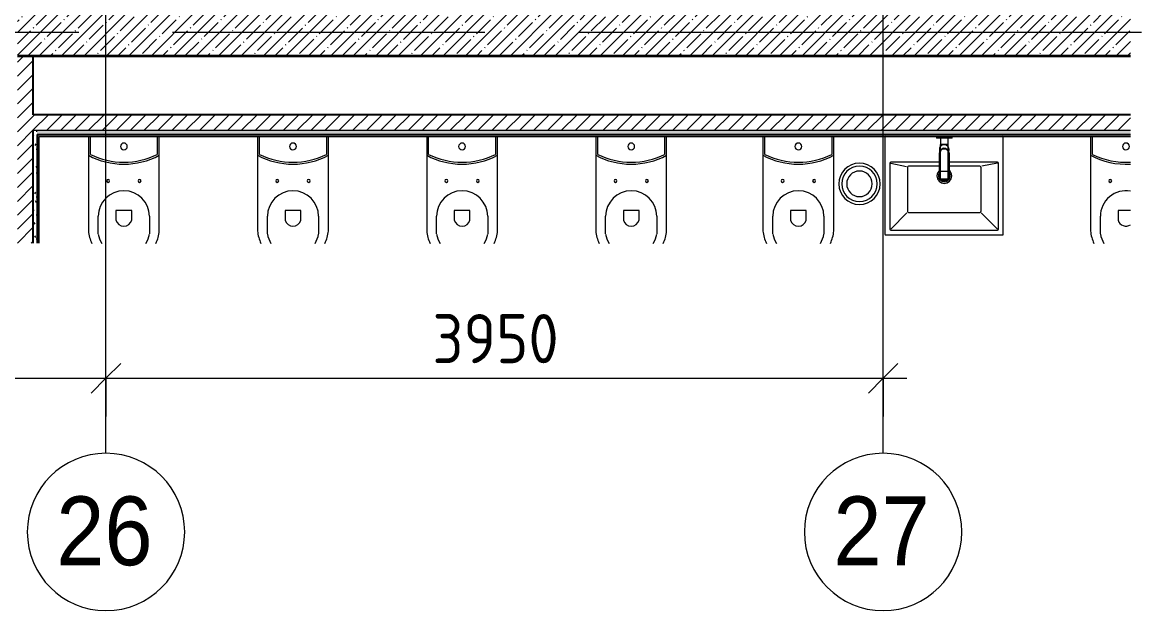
# Model space of a CAD drawing. Header units: millimetres. Extents: x 80461 to 154144, y -1987 to 15370.
# Drawn here: x 94235 to 99924, y 7559 to 10550 of the extents above; entities that cross this region are included whole.
import ezdxf

# ---------------------------------------------------------------- set-up
doc = ezdxf.new("R2010")
doc.units = ezdxf.units.MM
doc.linetypes.add('Осевая', pattern=[3175, 635, -476.25, 1587.5, -476.25])
for name, color, linetype, lineweight in [('0-1', 7, 'Continuous', 9), ('A-ANNO-DIMS', 7, 'Continuous', 9), ('A-ANNO-DIMS-100', 7, 'Continuous', 9), ('A-WALL', 7, 'Continuous', 9), ('I-WALL', 7, 'Continuous', 9), ('P-SANR-FIXT', 7, 'Continuous', 9), ('P-SANR-FIXT-1', 7, 'Continuous', 13), ('Оси', 7, 'Continuous', 9), ('Оси-1', 7, 'Continuous', 20), ('Оси-2', 7, 'Осевая', 9)]:
    doc.layers.add(name, color=color, linetype=linetype, lineweight=lineweight)
for name, color, linetype, lineweight, true_color in [('A-WALL-1', 7, 'Continuous', 25, 0x3c3c3c), ('A-WALL-2', 7, 'Continuous', 35, 0x3c3c3c), ('A-WALL-FNSH-2', 7, 'Continuous', 13, 0x3c3c3c)]:
    doc.layers.add(name, color=color, linetype=linetype, lineweight=lineweight, true_color=true_color)
doc.styles.add('Arial', font='arial.ttf', dxfattribs={"width": 0.9, "height": 350})
doc.styles.add('ISOCPEUR', font='isocpeur.ttf', dxfattribs={"width": 0.9, "height": 250})
doc.dimstyles.new('ISO-2_5_0_9К_БОЛЬШОЙ', dxfattribs={"dimscale": 304.8, "dimtxt": 248.995294, "dimasz": 0.492126, "dimexe": 0.393701, "dimexo": 0.984252, "dimgap": 0, "dimtad": 1, "dimdec": 0, "dimrnd": 10, "dimzin": 0, "dimdsep": 46, "dimtxsty": 'ISOCPEUR', "dimblk1": 'OBLIQUE', "dimblk2": 'OBLIQUE', "dimsah": 1, "dimcen": 0.09, "dimdle": 0.393701, "dimazin": 0, "dimtfac": 1, "dimtdec": 4, "dimtix": 1, "dimtmove": 0, "dimatfit": 3, "dimfxl": 1, "dimtvp": 1, "dimtolj": 1, "dimtzin": 0, "dimarcsym": 2})
pattern_1 = [(45, (0, 0), (-35.35534, 35.35534), [])]
pattern_2 = [(0, (0, 0), (121.92, 30.48), [10.058, -81.382, 10.058, -81.382, -487.68]), (0, (0, 0), (121.92, 30.48), [-182.88, 10.058, -172.822, 10.058, -81.382, -213.36]), (0, (0, 0), (121.92, 30.48), [-457.2, 10.058, -50.902, 10.058, -142.342]), (120, (45.72, 15.24), (-87.356454, 90.345817), [10.058, -81.382, 10.058, -81.382, -487.68]), (120, (45.72, 15.24), (-87.356454, 90.345817), [-182.88, 10.058, -172.822, 10.058, -81.382, -213.36]), (120, (45.72, 15.24), (-87.356454, 90.345817), [-457.2, 10.058, -50.902, 10.058, -142.342]), (240, (60.96, 76.2), (-34.563546, -120.825817), [10.058, -81.382, 10.058, -81.382, -487.68]), (240, (60.96, 76.2), (-34.563546, -120.825817), [-182.88, 10.058, -172.822, 10.058, -81.382, -213.36]), (240, (60.96, 76.2), (-34.563546, -120.825817), [-457.2, 10.058, -50.902, 10.058, -142.342])]

# ---------------------------------------------------------------- blocks, each defined once
blk = doc.blocks.new('WC Seat_2 with Cistern-Wall Based - SE22-33487382-План разверток пом_3_41_ Этаж 3')
at = {"layer": 'P-SANR-FIXT'}
for p, q in [((-55, 485.5), (-55, 100.5)), ((-5, 410.5), (-5, 500.5)), ((255, 500.5), (255, 410.5)), ((305, 100.5), (305, 485.5)), ((85, 430.5), (85, 380.5)), ((165, 380.5), (165, 430.5)), ((85, 380.5), (165, 380.5)), ((-55, 100.5), (-55, 5.5)), ((-45, 5.5), (-45, 95.6)), ((295, 95.6), (295, 5.5)), ((305, 5.5), (305, 100.5))]:
    blk.add_line(p, q, dxfattribs=at)
for centre, radius, start, end in [((125, 469.8), 180.7, 154.2388, 175.0209), ((125, 478.7), 131.8, 148.1968, 170.4727), ((125, 478.7), 131.8, 9.5273, 31.8032), ((125, 469.8), 180.7, 4.9791, 25.7612), ((125, 418.8), 41.7, 16.2602, 163.7398), ((125, 410.5), 130, 180, 360), ((45, 230.5), 7.5, 0, 180), ((45, 230.5), 7.5, 180, 360), ((205, 230.5), 7.5, 0, 180), ((205, 230.5), 7.5, 180, 360), ((125, -237), 382.5, 61.9275, 118.0725), ((125, -247), 382.5, 63.6122, 116.3878), ((125, 55.5), 17.5, 0, 180), ((125, 55.5), 17.5, 180, 360)]:
    blk.add_arc(centre, radius, start, end, dxfattribs=at)
blk = doc.blocks.new('WC Seat_2 with Cistern-Wall Based - SE21-33487045-План разверток пом_3_41_ Этаж 3')
at = {"layer": 'P-SANR-FIXT'}
for p, q in [((255, 500.5), (255, 410.5)), ((305, 100.5), (305, 485.5)), ((165, 380.5), (165, 430.5)), ((102.2, 380.5), (165, 380.5)), ((295, 95.6), (295, 5.5)), ((305, 5.5), (305, 100.5))]:
    blk.add_line(p, q, dxfattribs=at)
for centre, radius, start, end in [((125, 478.7), 131.8, 9.5273, 31.8032), ((125, 469.8), 180.7, 4.9791, 25.7612), ((125, 418.8), 41.7, 16.2602, 123.6045), ((125, 410.5), 130, 259.9003, 360), ((205, 230.5), 7.5, 0, 180), ((205, 230.5), 7.5, 180, 360), ((125, -237), 382.5, 61.9275, 93.4186), ((125, -247), 382.5, 63.6122, 93.418), ((125, 55.5), 17.5, 0, 180), ((125, 55.5), 17.5, 180, 360)]:
    blk.add_arc(centre, radius, start, end, dxfattribs=at)
blk = doc.blocks.new('сифон - Для раковины-30615598-План разверток пом_3_41_ Этаж 3')
at = {"layer": 'P-SANR-FIXT'}
for p, q in [((116.7, 26), (15, 26)), ((116.7, 26), (116.7, 20.9)), ((199.2, 40), (191.1, 40)), ((191.1, -40), (191.1, 40)), ((15, -26), (116.7, -26)), ((116.7, -19.7), (116.7, -26)), ((191.1, -40), (199.2, -40))]:
    blk.add_line(p, q, dxfattribs=at)
for start, end in [(45, 180), (180, 319.7584)]:
    blk.add_arc((0, 0), 30, start, end, dxfattribs=at)
at = {"layer": 'P-SANR-FIXT-1'}
for p, q in [((127.1, 20), (123.1, 20)), ((191.1, 20), (147.8, 20)), ((21.9, -20), (49, -20)), ((49, -20), (56, -20)), ((56, -20), (75, -20)), ((85.7, -20), (118.5, -20)), ((119.7, -20), (122.9, -20)), ((145.8, -20), (191.1, -20))]:
    blk.add_line(p, q, dxfattribs=at)
for radius, start, end in [(22.5, 133.7338, 180), (22.5, 180, 225.6765), (21.5, 136.1578, 180), (21.5, 180, 223.3802), (22.5, 67.2152, 113.0759), (21.5, 72, 108), (22.5, 241.9585, 297.7301), (21.5, 245.8675, 293.8296)]:
    blk.add_arc((0, 0), radius, start, end, dxfattribs=at)
blk = doc.blocks.new('раковина - 400 x 500mm-30615599-План разверток пом_3_41_ Этаж 3')
at = {"layer": 'P-SANR-FIXT'}
for p, q in [((-249.5, -5), (-249.5, -495)), ((352.5, -495), (352.5, -5)), ((-224.5, -135), (-224.5, -470)), ((32, -130), (-219.5, -130)), ((-219.5, -135), (-139.5, -151)), ((-134.5, -155), (-134.5, -380)), ((-126, -150), (-129.5, -150)), ((32.1, -150), (-126, -150)), ((322.5, -130), (72, -130)), ((233.5, -150), (72, -150)), ((238.5, -155), (238.5, -380)), ((322.5, -135), (242.8, -150.5)), ((327.5, -470), (327.5, -135)), ((-219.5, -470), (-137.6, -388.1)), ((-129.5, -385), (233.5, -385)), ((322.5, -470), (240.2, -387.7)), ((-244.5, -500), (347.5, -500)), ((-219.5, -475), (322.5, -475))]:
    blk.add_line(p, q, dxfattribs=at)
for centre, radius, start, end in [((-244.5, -5), 5, 91.1622, 180), ((347.5, -5), 5, 0, 88.8378), ((-219.5, -135), 5, 90, 180), ((-129.5, -155), 5, 90, 180), ((52.6, -199.9), 37.5, 124.8114, 180), ((52.6, -199.9), 37.5, 360, 57.1518), ((233.5, -155), 5, 0, 90), ((322.5, -135), 5, 0, 90), ((52.6, -199.9), 37.5, 180, 360), ((52.6, -199.9), 23, 161.6312, 180), ((52.6, -199.9), 23, 180, 198.741), ((52.6, -199.9), 23, 219.4751, 319.8471), ((52.6, -199.9), 23, 334.4204, 360), ((52.6, -199.9), 23, 360, 25.149), ((-129.5, -380), 5, 180, 270), ((233.5, -380), 5, 270, 360), ((-244.5, -495), 5, 180, 270), ((-219.5, -470), 5, 180, 270), ((322.5, -470), 5, 270, 0), ((347.5, -495), 5, 270, 0)]:
    blk.add_arc(centre, radius, start, end, dxfattribs=at)
blk = doc.blocks.new('смеситель для раковины - Default-30615600-План разверток пом_3_41_ Этаж 3')
at = {"layer": '0-1'}
for p, q in [((19.7, 151.6), (-19.8, 151.6)), ((-20.3, 110), (-20.4, 97.4)), ((19.8, 111.8), (-19.8, 111.8)), ((20.4, 97.4), (20.3, 110)), ((-22.8, 3), (-21.8, 15.6)), ((-20.7, 17.2), (-20.7, 16.7)), ((20.8, 16.7), (20.8, 17.2))]:
    blk.add_line(p, q, dxfattribs=at)
at = {"layer": '0-1', "flags": 128}
for points in [[(-19.8, 151.6), (-20, 151.6), (-20.2, 151.6), (-20.3, 151.5), (-20.4, 151.5), (-20.5, 151.4), (-20.6, 151.3), (-20.6, 151.2), (-20.7, 151.1), (-20.7, 151.1), (-20.7, 151), (-20.7, 151), (-20.8, 150.9), (-20.8, 150.6), (-20.8, 149.7), (-20.8, 148.7), (-20.8, 147.7), (-20.9, 146.7), (-20.9, 145.3), (-21.1, 93.2)], [(19.7, 151.6), (20, 151.6), (20.2, 151.6), (20.4, 151.5), (20.5, 151.4), (20.6, 151.3), (20.6, 151.3), (20.7, 151.2), (20.7, 151.1), (20.7, 151.1), (20.7, 151), (20.8, 151), (20.8, 150.9), (20.8, 150.6)], [(-21.8, 15.6), (-21.7, 19.7), (-21.6, 24.4), (-21.5, 30.8), (-21.4, 37.1), (-21.3, 49.4), (-21.2, 68.8), (-21.1, 88)], [(-18.9, 7.6), (-20, 10.3), (-20.8, 13.1), (-21.1, 18.6), (-21.1, 48.6), (-21.1, 93.2)], [(-19.8, 111.8), (-19.9, 111.8), (-20, 111.8), (-20.1, 111.8), (-20.1, 111.7), (-20.2, 111.7), (-20.3, 111.6), (-20.3, 111.5), (-20.3, 111.5), (-20.3, 111.4), (-20.3, 111.4), (-20.3, 111.4), (-20.3, 111.3), (-20.3, 111.2), (-20.3, 111), (-20.3, 110.8), (-20.3, 110.6), (-20.3, 110.3), (-20.3, 110)], [(12.1, -0.1), (14.4, 1.7), (18.1, 6.1), (20.4, 11.5), (21.2, 17.2), (21.2, 36.2), (21.1, 56), (21, 111.4)], [(19.8, 111.8), (19.9, 111.8), (20, 111.8), (20.1, 111.8), (20.2, 111.7), (20.2, 111.6), (20.3, 111.6), (20.3, 111.5), (20.3, 111.5), (20.3, 111.4), (20.3, 111.4), (20.3, 111.3), (20.3, 111.1), (20.3, 110.9), (20.3, 110.7), (20.3, 110.4), (20.3, 110)], [(21.8, 15.6), (22.1, 11.2), (22.8, 3)]]:
    blk.add_lwpolyline(points, dxfattribs=at)
at = {"layer": 'P-SANR-FIXT'}
for p, q in [((21, 151.6), (-21, 151.6)), ((-21, 151.6), (-21, -23)), ((-19.7, 144), (-19.8, 111.7)), ((19.8, 111.7), (19.7, 144)), ((21, -23), (21, 151.6)), ((-21, 19.9), (-20.8, 19.8)), ((-20.4, 22), (-20.8, 19.8)), ((19.4, 12.9), (20.4, 11.1)), ((20.8, 19.8), (20.4, 22)), ((21, 19.9), (20.8, 19.8)), ((20.9, 18.5), (20.8, 19.8)), ((20.9, 18.4), (21.1, 18.4)), ((22.5, 5), (22.9, 0.9)), ((-21, -23), (21, -23)), ((-0.6, -2.8), (0.6, -2.8))]:
    blk.add_line(p, q, dxfattribs=at)
at = {"layer": 'P-SANR-FIXT', "flags": 128}
for points in [[(-21.1, 16.9), (-21.1, 42.2), (-21, 67.6), (-20.8, 118.3), (-20.7, 143.7), (-20.7, 149.4), (-20.8, 150.2), (-20.9, 145.3), (-20.9, 138.9), (-21.1, 88.1)], [(-20.1, 88.1), (-20.1, 99.6), (-20, 111), (-20, 122.4), (-19.9, 133.8), (-19.9, 145.2)], [(19.9, 145.2), (19.9, 138.9), (19.9, 132.6), (20, 126.2), (20, 119.9), (20, 113.5), (20, 107.2), (20.1, 100.8), (20.1, 94.5), (20.1, 88.1)], [(21.1, 88.1), (20.9, 138.9), (20.9, 145.3), (20.8, 150.2), (20.7, 149.4), (20.7, 143.7), (20.8, 118.3), (21, 67.6), (21.1, 42.2), (21.1, 16.9)], [(-21.1, 18.6), (-21.1, 18.6), (-21.1, 18.6), (-21, 18.6), (-21, 18.6), (-21, 18.5), (-20.9, 18.5), (-20.9, 18.5)], [(-21.1, 18.4), (-21.1, 18), (-21.1, 17.6), (-21.1, 17.2), (-21.1, 16.8), (-21.1, 16.4)], [(-20.8, 19.8), (-20.9, 19.2), (-20.9, 18.5)], [(-15.9, 4.1), (-13.1, 1.6), (-9.8, -0.4), (-6.1, -1.8), (-2.1, -2.5), (2.1, -2.5), (6.1, -1.8), (9.8, -0.4), (11.1, 0.4)], [(11.5, 0.5), (13.1, 1.6), (15.9, 4.1)], [(21.1, 16.4), (21.1, 16.8), (21.1, 17.2), (21.1, 17.6), (21.1, 18), (21.1, 18.4)], [(22.9, 0.9), (22.7, 3.2), (22.5, 5.6), (22.3, 7.9), (22.1, 10.8), (21.8, 15.2)], [(0.6, -3.9), (0.3, -3.9), (0.1, -3.9), (-0.1, -3.9), (-0.3, -3.9), (-0.6, -3.9)]]:
    blk.add_lwpolyline(points, dxfattribs=at)
at = {"layer": 'P-SANR-FIXT'}
for centre, major_axis, ratio, start_param, end_param in [((-19.8, 109.7), (-0.5, 0.002), 0.095846, 0.017294, 1.571164), ((19.8, 109.7), (0.5, 0.002), 0.095848, 4.711795, 6.265892), ((0, 17.2), (20.8, 0), 0.98634, 3.038054, 3.141593), ((0, 17.2), (20.8, 0), 0.98634, 3.141593, 3.441377), ((0, 16.7), (20.8, 0), 0.98634, 3.141593, 3.372062), ((0, 16.7), (20.7, 0), 0.98634, 3.571127, 3.769911), ((0, 17.2), (20.8, 0), 0.98634, 3.613983, 5.358408), ((0, 16.7), (20.7, 0), 0.98634, 3.994763, 4.083653), ((0, 16.7), (20.8, 0), 0.98634, 5.376246, 5.846752), ((0, 17.2), (20.8, 0), 0.98634, 5.499139, 5.804813), ((0, 17.2), (-20.8, 0), 0.98634, 2.844685, 3.141593), ((0, 16.7), (20.8, 0), 0.98634, 6.052716, 6.283185), ((0, 17.2), (20.8, 0), 0.98634, 0, 0.103539), ((0, 16.7), (20.7, 0), 0.98634, 4.276566, 4.807479), ((0, 16.7), (20.8, 0), 0.98634, 4.9338, 5.10736)]:
    blk.add_ellipse(centre, major_axis=major_axis, ratio=ratio, start_param=start_param, end_param=end_param, dxfattribs=at)
for points, knots in [([(-19.9, 145.2), (-19.9, 146), (-19.9, 147.4), (-19.8, 149.3), (-19.8, 150.7), (-19.8, 151.5), (-19.8, 151.6), (-19.8, 151.6)], [0, 0, 0, 0, 0.1, 0.2, 0.3, 0.4, 0.4725859, 0.4725859, 0.4725859, 0.4725859]), ([(-19.8, 151.6), (-19.7, 151.6), (-19.7, 151.6), (-19.7, 151.2), (-19.7, 150), (-19.7, 148.3), (-19.7, 146.2), (-19.7, 144.8), (-19.7, 144)], [0.4728347, 0.4728347, 0.4728347, 0.4728347, 0.5, 0.6, 0.7, 0.8, 0.9, 1, 1, 1, 1]), ([(19.7, 144), (19.7, 144.8), (19.7, 146.2), (19.7, 148.3), (19.7, 150), (19.7, 151.2), (19.7, 151.6), (19.7, 151.6), (19.7, 151.6)], [0, 0, 0, 0, 0.1, 0.2, 0.3, 0.4, 0.5, 0.5274121, 0.5274121, 0.5274121, 0.5274121]), ([(19.7, 151.6), (19.8, 151.6), (19.8, 151.5), (19.8, 150.7), (19.8, 149.3), (19.9, 147.4), (19.9, 146), (19.9, 145.2)], [0.5275209, 0.5275209, 0.5275209, 0.5275209, 0.6, 0.7, 0.8, 0.9, 1, 1, 1, 1]), ([(-21.1, 88.1), (-21.1, 85.7), (-21.1, 82.2), (-21.1, 77.5), (-21.2, 73.9), (-21.2, 70.4), (-21.2, 66.8), (-21.2, 63.9), (-21.2, 61.5), (-21.2, 59.8), (-21.2, 58), (-21.2, 55.7), (-21.3, 52.8), (-21.3, 49.3), (-21.3, 46), (-21.3, 42.6), (-21.4, 39.4), (-21.4, 36.2), (-21.5, 32.2), (-21.5, 27.5), (-21.7, 20.9), (-21.8, 17.2), (-21.8, 15.2)], [0, 0, 0, 0, 0.083333, 0.125, 0.166667, 0.208333, 0.25, 0.291667, 0.3125, 0.333333, 0.354167, 0.375, 0.416667, 0.458333, 0.5, 0.541667, 0.583333, 0.625, 0.666667, 0.75, 0.833333, 1, 1, 1, 1]), ([(-20.4, 97.4), (-20.4, 91.1), (-20.5, 81.8), (-20.6, 69.7), (-20.6, 60), (-20.7, 52.6), (-20.8, 47.4), (-20.8, 45.2), (-20.8, 43.5), (-20.9, 41.8), (-20.9, 39.8), (-20.9, 37.7), (-20.9, 36.2), (-20.9, 35.4), (-21, 34.1), (-21, 32.6), (-21, 31), (-21, 29.7), (-21, 28.6), (-21, 27.7), (-21, 26.8), (-21.1, 25.6), (-21.1, 22.9), (-21.1, 20.4), (-21.1, 18.4)], [0, 0, 0, 0, 0.222222, 0.333333, 0.444444, 0.583333, 0.618056, 0.652778, 0.670139, 0.6875, 0.722222, 0.756944, 0.774306, 0.782986, 0.791667, 0.826389, 0.84375, 0.861111, 0.878472, 0.887153, 0.895833, 0.913194, 0.930556, 1, 1, 1, 1]), ([(-20.5, 43.6), (-20.5, 44.1), (-20.5, 44.9), (-20.5, 45.9), (-20.4, 46.5), (-20.4, 47), (-20.4, 47.6), (-20.3, 48.2), (-20.3, 49.3), (-20.3, 50.8), (-20.3, 52.7), (-20.3, 54.8), (-20.2, 57.1), (-20.2, 60.5), (-20.1, 67), (-20, 78.4), (-19.9, 90.5), (-19.9, 97.4)], [0.3665203, 0.3665203, 0.3665203, 0.3665203, 0.3928571, 0.4107143, 0.4196429, 0.4285714, 0.4375, 0.4464286, 0.4642857, 0.5, 0.5357143, 0.5714286, 0.6071429, 0.6428571, 0.7142857, 0.8571429, 1, 1, 1, 1]), ([(-19.8, 111.8), (-19.8, 111.8), (-19.8, 111.7), (-19.8, 110.9), (-19.8, 110.1), (-19.8, 109.7)], [0.4695548, 0.4695548, 0.4695548, 0.4695548, 0.6, 0.8, 1, 1, 1, 1]), ([(19.8, 109.7), (19.8, 110.1), (19.8, 110.9), (19.8, 111.7), (19.8, 111.8), (19.8, 111.8)], [0, 0, 0, 0, 0.2, 0.4, 0.5304748, 0.5304748, 0.5304748, 0.5304748]), ([(19.9, 97.4), (19.9, 90.5), (20, 78.4), (20.1, 66.9), (20.2, 60.3), (20.3, 57), (20.3, 54.6), (20.3, 52.6), (20.3, 50.7), (20.3, 49.2), (20.4, 48.1), (20.4, 47.4), (20.4, 46.9), (20.4, 46.4), (20.4, 45.8), (20.4, 44.6), (20.4, 43), (20.4, 41.3), (20.5, 40), (20.5, 39.2), (20.6, 38.5), (20.7, 37.9), (20.7, 37.5)], [0, 0, 0, 0, 0.1428571, 0.2857143, 0.3571429, 0.3928571, 0.4285714, 0.4642857, 0.5, 0.5357143, 0.5535714, 0.5625, 0.5714286, 0.5803571, 0.5892857, 0.6071429, 0.6428571, 0.6785714, 0.6964286, 0.7053571, 0.7142857, 0.7301718, 0.7301718, 0.7301718, 0.7301718]), ([(20.1, 88.1), (20.1, 88.2), (20.2, 88.3), (20.4, 88.2), (20.5, 88), (20.6, 87.8), (20.7, 87.5), (20.7, 87.3), (20.8, 87.1), (20.9, 87), (20.9, 86.8), (20.9, 86.7)], [0, 0, 0, 0, 0.1, 0.19375, 0.25, 0.3, 0.35, 0.4, 0.45, 0.525, 0.575, 0.575, 0.575, 0.575]), ([(21.1, 18.4), (21.1, 19.2), (21.1, 20.8), (21.1, 23.1), (21.1, 25), (21.1, 26.5), (21, 27.6), (21, 28.6), (21, 30), (21, 31.7), (21, 33.4), (21, 34.6), (20.9, 35.2), (20.9, 35.7), (20.9, 36.3), (20.9, 36.9), (20.9, 38.1), (20.9, 39.8), (20.9, 41.4), (20.8, 42.8), (20.8, 44.1), (20.8, 45.8), (20.8, 48.6), (20.7, 53.5), (20.6, 60.7), (20.6, 68.9), (20.5, 76.5), (20.5, 85.7), (20.4, 92.7), (20.4, 97.4)], [0, 0, 0, 0, 0.027778, 0.055556, 0.083333, 0.097222, 0.111111, 0.125, 0.138889, 0.166667, 0.194444, 0.208333, 0.215278, 0.222222, 0.229167, 0.236111, 0.25, 0.277778, 0.305556, 0.319444, 0.333333, 0.361111, 0.388889, 0.444444, 0.555556, 0.666667, 0.75, 0.833333, 1, 1, 1, 1]), ([(21.8, 15.2), (21.8, 16.4), (21.7, 19.4), (21.6, 24.2), (21.5, 28.2), (21.5, 30.6), (21.5, 32.4), (21.4, 34.1), (21.4, 35.8), (21.4, 37.3), (21.4, 38.7), (21.4, 39.8), (21.4, 41), (21.3, 42.6), (21.3, 44.7), (21.3, 47.5), (21.3, 50.9), (21.2, 55.1), (21.2, 60), (21.2, 65.1), (21.2, 69.9), (21.2, 74.5), (21.1, 80.6), (21.1, 85.1), (21.1, 88.1)], [0, 0, 0, 0, 0.142857, 0.285714, 0.357143, 0.392857, 0.428571, 0.464286, 0.5, 0.535714, 0.553571, 0.571429, 0.589286, 0.607143, 0.642857, 0.678571, 0.714286, 0.75, 0.785714, 0.821429, 0.857143, 0.892857, 0.928571, 1, 1, 1, 1]), ([(-21.8, 15.2), (-21.9, 13.9), (-22, 12.1), (-22.1, 10.1), (-22.2, 8.7), (-22.3, 7.5), (-22.4, 6.6), (-22.5, 5.7), (-22.6, 4.8), (-22.7, 3.8), (-22.8, 2.5), (-22.9, 1.5), (-22.9, 0.9)], [0, 0, 0, 0, 0.166667, 0.25, 0.333333, 0.416667, 0.5, 0.583333, 0.666667, 0.75, 0.833333, 1, 1, 1, 1]), ([(22.9, 0.3), (22.9, -2.5), (22.3, -6.4), (20, -11.4), (17.7, -14.7), (14.9, -17.6), (11.6, -20), (7.9, -21.7), (4.5, -22.6), (1.5, -23), (-1.9, -23), (-6, -22.4), (-10, -20.8), (-12.8, -19.1), (-14.8, -17.5), (-16.7, -15.8), (-18.8, -13.3), (-21.9, -8.1), (-22.9, -3.2), (-22.9, 0.3)], [0, 0, 0, 0, 0.111111, 0.166667, 0.222222, 0.277778, 0.333333, 0.388889, 0.444444, 0.479167, 0.513889, 0.583333, 0.652778, 0.6875, 0.722222, 0.756944, 0.791667, 0.861111, 1, 1, 1, 1]), ([(-21, 19.9), (-21, 19.7), (-21, 19.5), (-21.1, 19.2), (-21.1, 18.9), (-21.1, 18.7), (-21.1, 18.6)], [0, 0, 0, 0, 0.333333, 0.5, 0.666667, 1, 1, 1, 1]), ([(-0.6, -3.9), (-1.6, -3.9), (-3.8, -3.7), (-7, -2.8), (-10, -1.5), (-12.8, 0.2), (-15.2, 2.3), (-17.3, 4.8), (-18.7, 7.1), (-19.6, 9), (-20.1, 10.6), (-20.6, 12.1), (-21, 14.3), (-21.1, 15.9), (-21.1, 16.9)], [0, 0, 0, 0, 0.1, 0.2, 0.3, 0.4, 0.5, 0.6, 0.7, 0.75, 0.8, 0.85, 0.9, 1, 1, 1, 1]), ([(-21.1, 16.4), (-21.1, 14.3), (-20.4, 11.1), (-18.7, 7.6), (-17.5, 5.8), (-16.4, 4.5), (-15.2, 3.2), (-13.9, 2.1), (-12.5, 1), (-10.9, 0.1), (-9.2, -0.7), (-6.9, -1.7), (-3.8, -2.5), (0, -2.8), (3.8, -2.5), (6.9, -1.7), (9, -0.9), (10.1, -0.3), (10.9, 0.1), (11.7, 0.5), (12.7, 1.2), (13.9, 2), (15, 3), (15.8, 3.8), (16.4, 4.5), (17, 5.2), (17.7, 6.2), (18.6, 7.6), (19.3, 9), (19.7, 9.9), (19.9, 10.5), (20, 10.9), (20.2, 11.2), (20.3, 11.7), (20.6, 12.6), (20.8, 13.8), (21, 15.1), (21.1, 16), (21.1, 16.4)], [0, 0, 0, 0, 0.111111, 0.166667, 0.194444, 0.222222, 0.25, 0.277778, 0.305556, 0.333333, 0.361111, 0.388889, 0.444444, 0.5, 0.555556, 0.611111, 0.638889, 0.652778, 0.666667, 0.680556, 0.694444, 0.722222, 0.75, 0.763889, 0.777778, 0.791667, 0.805556, 0.833333, 0.861111, 0.875, 0.881944, 0.888889, 0.895833, 0.902778, 0.916667, 0.944444, 0.972222, 1, 1, 1, 1]), ([(-21, 19.9), (-21, 20.5), (-20.9, 21.9), (-20.9, 23.9), (-20.9, 25.6), (-20.9, 26.9), (-20.9, 27.6), (-20.9, 28.1), (-20.9, 28.7), (-20.9, 29.4), (-21, 30.9), (-21, 33.1), (-21, 35.5), (-20.9, 37.4), (-20.9, 38.5), (-20.8, 39.3), (-20.7, 40.1), (-20.7, 40.7), (-20.6, 41.2), (-20.6, 41.3)], [0, 0, 0, 0, 0.0357143, 0.0714286, 0.1071429, 0.125, 0.1339286, 0.1428571, 0.1517857, 0.1607143, 0.1785714, 0.2142857, 0.25, 0.2678571, 0.2857143, 0.2946429, 0.3035714, 0.3214286, 0.3257253, 0.3257253, 0.3257253, 0.3257253]), ([(-20.8, 14.6), (-20.7, 14.1), (-20.6, 12.9), (-20.2, 11.6), (-20, 10.9)], [0, 0, 0, 0, 0.4, 1, 1, 1, 1]), ([(-20, 10.9), (-19.6, 9.8), (-18.5, 7.4), (-17, 5.2), (-15.9, 4.1)], [0, 0, 0, 0, 0.444444, 1, 1, 1, 1]), ([(21.1, 16.9), (21.1, 15.9), (21, 13.7), (20.2, 10.6), (19, 7.6), (16.7, 3.9), (12.9, 0), (7.1, -3.1), (2.7, -3.9), (0.6, -3.9)], [0, 0, 0, 0, 0.1, 0.2, 0.3, 0.4, 0.6, 0.8, 1, 1, 1, 1]), ([(15.9, 4.1), (16.7, 5), (18.4, 7.2), (19.5, 9.5), (20, 10.9)], [0, 0, 0, 0, 0.444444, 1, 1, 1, 1]), ([(20, 10.9), (20.2, 11.4), (20.5, 12.7), (20.7, 13.9), (20.8, 14.6)], [0, 0, 0, 0, 0.444444, 1, 1, 1, 1]), ([(20.9, 33.9), (20.9, 33.6), (20.9, 32.5), (20.9, 30.9), (20.9, 29.2), (20.9, 28.3), (20.9, 27.5), (20.9, 26.8), (20.9, 25.6), (20.9, 23.9), (21, 21.9), (21, 20.5), (21, 19.9)], [0.7766981, 0.7766981, 0.7766981, 0.7766981, 0.7857143, 0.8214286, 0.8392857, 0.8571429, 0.8660714, 0.875, 0.8928571, 0.9285714, 0.9642857, 1, 1, 1, 1]), ([(-0.6, -3.9), (-0.6, -3.9), (-0.6, -3.7), (-0.6, -3.5), (-0.6, -3.1), (-0.6, -2.9), (-0.6, -2.8)], [0, 0, 0, 0, 0.363636, 0.545455, 0.727273, 1, 1, 1, 1]), ([(0.6, -3.9), (0.6, -3.9), (0.6, -3.7), (0.6, -3.5), (0.6, -3.1), (0.6, -2.9), (0.6, -2.8)], [0, 0, 0, 0, 0.363636, 0.545455, 0.727273, 1, 1, 1, 1])]:
    blk.add_open_spline(points, degree=3, knots=knots, dxfattribs=at)
for points in [[(-20.1, 88.1), (-20.4, 88.2), (-20.6, 88.2), (-20.8, 88.2)], [(-20, 85.7), (-20.1, 86.5), (-20.1, 87.3), (-20.1, 88.1)], [(-19.8, 111.8), (-19.8, 111.8), (-19.8, 111.8), (-19.8, 111.8)], [(19.8, 111.8), (19.8, 111.8), (19.8, 111.8), (19.8, 111.8)], [(20.1, 88.1), (20.1, 87.3), (20.1, 86.5), (20, 85.7)], [(-22.9, 0.9), (-22.9, 2.2), (-22.8, 3.6), (-22.6, 4.9)], [(-21.8, 15.2), (-21.8, 16.4), (-21.7, 17.6), (-21.4, 18.8)], [(-21.2, 19.5), (-21, 20.5), (-20.6, 21.4), (-20.2, 22.3)], [(-20.9, 18.4), (-21, 18.4), (-21.1, 18.4), (-21.1, 18.5)], [(-20.4, 22.5), (-20.7, 21.7), (-20.9, 20.8), (-21, 19.9)], [(-20.9, 18.3), (-20.9, 17.7), (-20.9, 16.5), (-20.8, 15.2), (-20.8, 14.6)], [(20.7, 19.9), (20.7, 17.5), (19.9, 12.6), (16.3, 6), (10.7, 1.1), (3.8, -1.6), (-3.7, -1.6), (-10.7, 1.1), (-16.3, 6), (-19.9, 12.6), (-20.7, 17.5), (-20.7, 19.9)], [(-20.4, 11.1), (-20.1, 11.7), (-19.8, 12.3), (-19.4, 12.9)], [(20.2, 22.3), (21.2, 20.1), (21.8, 17.6), (21.8, 15.2)], [(21, 19.9), (20.9, 20.8), (20.7, 21.7), (20.4, 22.5)], [(20.8, 14.6), (20.8, 15.2), (20.9, 16.5), (20.9, 17.8), (20.9, 18.4)], [(21.1, 18.5), (21.1, 18.5), (21, 18.5), (20.9, 18.5)], [(21.1, 18.5), (21.1, 18.6), (21.1, 18.7), (21.1, 18.9), (21.1, 19.2), (21.1, 19.4), (21, 19.6), (21, 19.8), (21, 19.9)], [(-3, -2.5), (-2.2, -2.7), (-1.4, -2.7), (-0.6, -2.8)]]:
    blk.add_open_spline(points, degree=3, dxfattribs=at)
blk = doc.blocks.new('мусорная корзина - Round_ Metal-30590745-План разверток пом_3_41_ Этаж 3')
at = {"layer": 'P-SANR-FIXT'}
for radius, start, end in [(105, 0, 180), (90, 360, 180), (65, 0, 180), (105, 180, 360), (90, 180, 360), (65, 180, 360)]:
    blk.add_arc((0, 0), radius, start, end, dxfattribs=at)
blk = doc.blocks.new('Ось сетки - D8-29747960-План разверток пом_3_41_ Этаж 3')
at = {"layer": 'Оси-1'}
for start, end in [(360, 180), (180, 360)]:
    blk.add_arc((0, 0), 4, start, end, dxfattribs=at)
blk = doc.blocks.new('DIMBLOCK5-План разверток пом_3_41_ Этаж 3')
at = {"layer": 'A-ANNO-DIMS-100'}
for p, q in [((92860, 8546.4), (92860, 8860.3)), ((94660, 8546.4), (94660, 8860.3)), ((92860, 8740.3), (94660, 8740.3)), ((92860, 8740.3), (92860, 8546.4)), ((94660, 8740.3), (94660, 8546.4))]:
    blk.add_line(p, q, dxfattribs=at)
at = {"layer": 'A-ANNO-DIMS-100', "lineweight": 20}
for p, q in [((92860, 8740.3), (92935, 8815.3)), ((94660, 8740.3), (94735, 8815.3)), ((92860, 8740.3), (92785, 8665.3)), ((94660, 8740.3), (94585, 8665.3))]:
    blk.add_line(p, q, dxfattribs=at)
at = {"layer": 'A-ANNO-DIMS-100', "color": 0, "insert": (93465.5, 9067), "char_height": 250, "width": 706.764, "attachment_point": 1, "line_spacing_factor": 1.149209, "style": 'ISOCPEUR'}
blk.add_mtext('1800', dxfattribs=at)
blk = doc.blocks.new('_Oblique')
at = {"color": 0, "linetype": 'ByBlock', "lineweight": -2}
blk.add_line((-0.5, -0.5), (0.5, 0.5), dxfattribs=at)
blk = doc.blocks.new('DIMBLOCK6-План разверток пом_3_41_ Этаж 3')
at = {"layer": 'A-ANNO-DIMS-100'}
for p, q in [((94660, 8546.4), (94660, 8860.3)), ((98610, 8546.4), (98610, 8860.3)), ((94660, 8740.3), (98730, 8740.3)), ((94660, 8740.3), (94660, 8546.4)), ((98610, 8740.3), (98610, 8546.4))]:
    blk.add_line(p, q, dxfattribs=at)
at = {"layer": 'A-ANNO-DIMS-100', "lineweight": 20}
for p, q in [((94660, 8740.3), (94735, 8815.3)), ((98610, 8740.3), (98685, 8815.3)), ((94660, 8740.3), (94585, 8665.3)), ((98610, 8740.3), (98535, 8665.3))]:
    blk.add_line(p, q, dxfattribs=at)
at = {"layer": 'A-ANNO-DIMS-100', "color": 0, "insert": (96319, 9067), "char_height": 250, "width": 758.478, "attachment_point": 1, "line_spacing_factor": 1.149209, "style": 'ISOCPEUR'}
blk.add_mtext('3950', dxfattribs=at)

msp = doc.modelspace()

# ---------------------------------------------------------------- hatches: boundary and pattern name
at = {"layer": 'I-WALL'}
h = msp.add_hatch(dxfattribs=at)
h.set_pattern_fill('FP_2', color=256, style=0, pattern_type=2)
h.set_pattern_definition([(45, (0, 0), (-57.024626, 57.024626), []), (45, (57.025, 0), (-57.024626, 57.024626), [100.806, -20.161, 3.353, -16.808])])
h.paths.add_polyline_path([(99867.3, 10380), (99867.3, 10600), (94210, 10600), (94210, 10380), (98901.8, 10380)])
h = msp.add_hatch(dxfattribs=at)
h.set_pattern_fill('FP_1', color=256, style=0, pattern_type=2)
h.set_pattern_definition(pattern_1)
h.paths.add_polyline_path([(94290, 9426.8), (94290, 10380), (94210, 10380), (94210, 9426.8), (94280, 9426.8)])
h = msp.add_hatch(dxfattribs=at)
h.set_pattern_fill('FP_1', color=256, style=0, pattern_type=2)
h.set_pattern_definition(pattern_1)
h.paths.add_polyline_path([(99384.5, 10000), (99867.3, 10000), (99867.3, 10080), (94290, 10080), (94290, 10000), (99143.1, 10000)])
h = msp.add_hatch(dxfattribs=at)
h.set_pattern_fill('FP_17', color=256, style=0, pattern_type=2)
h.set_pattern_definition(pattern_2)
h.paths.add_polyline_path([(94304.3, 9426.8), (94310, 9426.8), (94310, 10000), (94290, 10000), (94290, 9426.8)])
h = msp.add_hatch(dxfattribs=at)
h.set_pattern_fill('FP_17', color=256, style=0, pattern_type=2)
h.set_pattern_definition(pattern_2)
h.paths.add_polyline_path([(99867.3, 9980), (99867.3, 10000), (94310, 10000), (94310, 9980), (99384.5, 9980)])
for points in [[(97936.3, 9969), (99867.3, 9969), (99867.3, 9980), (94310, 9980), (94310, 9969), (97453.5, 9969)], [(94321, 9426.8), (94321, 9969), (94310, 9969), (94310, 9426.8)]]:
    msp.add_hatch(color=256, dxfattribs=at).paths.add_polyline_path(points)

# ---------------------------------------------------------------- linework, layer by layer
at = {"layer": 'A-WALL'}
msp.add_line((99867.3, 10000), (94290, 10000), dxfattribs=at)
at = {"layer": 'A-WALL-1'}
for p, q in [((94290, 10080), (94290, 10380)), ((99867.3, 10080), (94290, 10080)), ((94290, 9426.8), (94290, 10000)), ((94310, 9980), (99867.3, 9980)), ((94310, 9980), (94310, 9426.8))]:
    msp.add_line(p, q, dxfattribs=at)
at = {"layer": 'A-WALL-2'}
msp.add_line((94210, 10380), (99867.3, 10380), dxfattribs=at)
at = {"layer": 'A-WALL-FNSH-2'}
for p, q in [((94321, 9969), (99867.3, 9969)), ((94321, 9426.8), (94321, 9969))]:
    msp.add_line(p, q, dxfattribs=at)
at = {"layer": 'Оси'}
for p, q in [((94660, 8359), (94660, 10859)), ((98610, 8359), (98610, 10859)), ((97424.1, 10500), (99924.1, 10500))]:
    msp.add_line(p, q, dxfattribs=at)
at = {"layer": 'Оси-2'}
msp.add_line((84361.4, 10500), (97424.1, 10500), dxfattribs=at)

# ---------------------------------------------------------------- block references
at = {"layer": 'P-SANR-FIXT'}
for name, p, rotation in [('WC Seat_2 with Cistern-Wall Based - SE22-33487382-План разверток пом_3_41_ Этаж 3', (94875.8, 9974.5), 180), ('WC Seat_2 with Cistern-Wall Based - SE22-33487382-План разверток пом_3_41_ Этаж 3', (95735.4, 9974.5), 180), ('WC Seat_2 with Cistern-Wall Based - SE22-33487382-План разверток пом_3_41_ Этаж 3', (96595.1, 9974.5), 180), ('WC Seat_2 with Cistern-Wall Based - SE22-33487382-План разверток пом_3_41_ Этаж 3', (97454.7, 9974.5), 180), ('WC Seat_2 with Cistern-Wall Based - SE22-33487382-План разверток пом_3_41_ Этаж 3', (98304.4, 9974.5), 180), ('сифон - Для раковины-30615598-План разверток пом_3_41_ Этаж 3', (98921.2, 9769.8), 90.0000000000001), ('WC Seat_2 with Cistern-Wall Based - SE21-33487045-План разверток пом_3_41_ Этаж 3', (99969.5, 9974.5), 180), ('смеситель для раковины - Default-30615600-План разверток пом_3_41_ Этаж 3', (98920.6, 9906.1), 180)]:
    msp.add_blockref(name, p, dxfattribs=dict(at, rotation=rotation))
for name, p in [('раковина - 400 x 500mm-30615599-План разверток пом_3_41_ Этаж 3', (98868.6, 9969)), ('мусорная корзина - Round_ Metal-30590745-План разверток пом_3_41_ Этаж 3', (98489.9, 9729))]:
    msp.add_blockref(name, p, dxfattribs=at)
at = {"layer": 'Оси-1', "xscale": 99.99999999999993, "yscale": 99.99999999999993, "zscale": 99.99999999999993}
for p in [(94660, 7959), (98610, 7959)]:
    msp.add_blockref('Ось сетки - D8-29747960-План разверток пом_3_41_ Этаж 3', p, dxfattribs=at)

# ---------------------------------------------------------------- texts
at = {"layer": 'Оси', "char_height": 350, "width": 606.076, "attachment_point": 1, "style": 'Arial'}
for s, insert in [('26', (94407.4, 8139.7)), ('27', (98357.4, 8139.7))]:
    msp.add_mtext(s, dxfattribs=dict(at, insert=insert))

# ---------------------------------------------------------------- dimensions: what is measured, and where the dimension line sits
at = {"layer": 'A-ANNO-DIMS'}
for base, p1, p2, override, picture, middle in [((94660, 8740.3), (92860, 8846.4), (94660, 8846.4), {"dimpost": '<>', "dimfxl": 1800}, 'DIMBLOCK5-План разверток пом_3_41_ Этаж 3', (93760, 8865.3)), ((98610, 8740.3), (94660, 8846.4), (98610, 8846.4), {"dimpost": '<>', "dimfxl": 3950}, 'DIMBLOCK6-План разверток пом_3_41_ Этаж 3', (96635, 8865.3))]:
    dim = msp.add_linear_dim(base=base, p1=p1, p2=p2, dimstyle='ISO-2_5_0_9К_БОЛЬШОЙ', override=override, dxfattribs=at)
    dim.commit()
    dim.dimension.update_dxf_attribs({"geometry": picture, "text_midpoint": middle})

doc.saveas('drawing.dxf')
